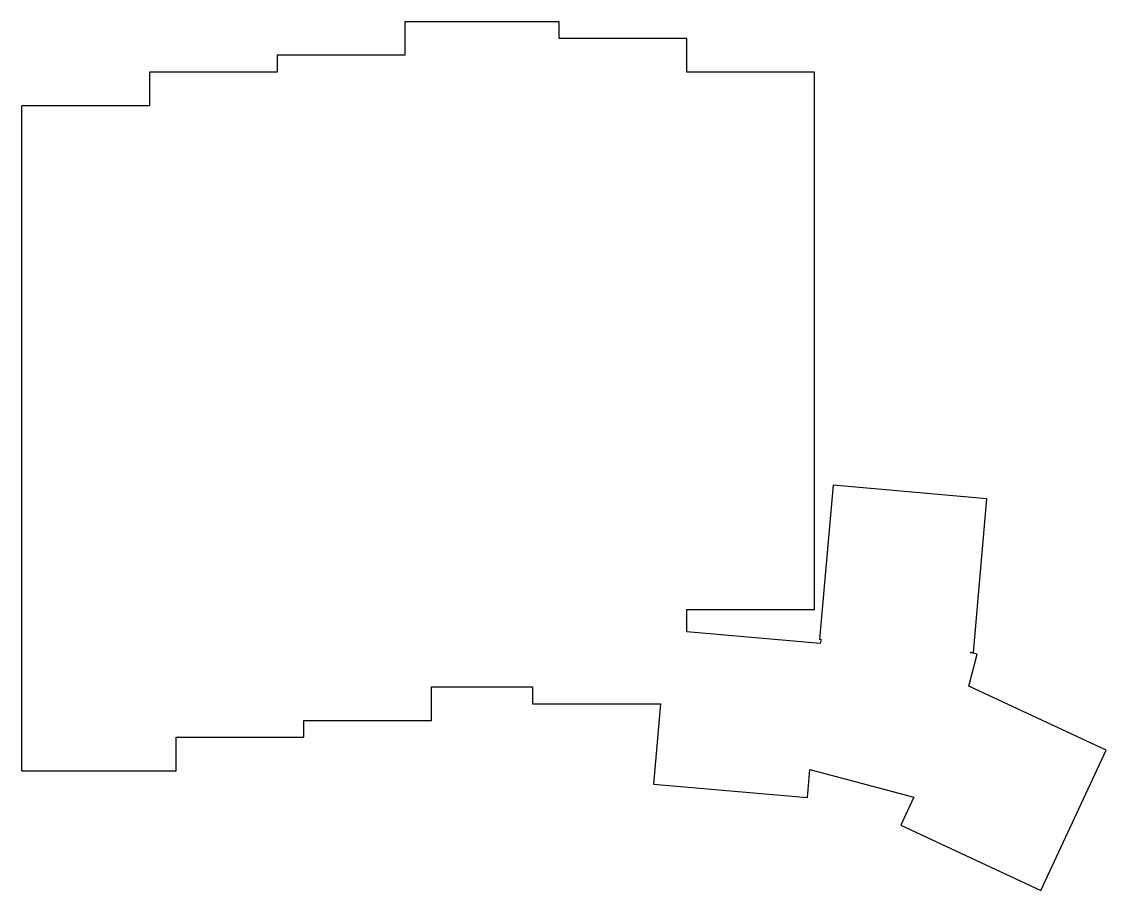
# Model space of a CAD drawing. Header units: millimetres. Extents: x 38 to 200, y -179 to -50.
import ezdxf

# ---------------------------------------------------------------- set-up
doc = ezdxf.new("R2010")
doc.units = ezdxf.units.MM

msp = doc.modelspace()

# ---------------------------------------------------------------- linework, layer by layer
for p, q in [((118.5, -50), (95.5, -50)), ((95.5, -50), (95.5, -55)), ((118.5, -52.5), (118.5, -50)), ((137.5, -52.5), (118.5, -52.5)), ((137.5, -57.5), (137.5, -52.5)), ((95.5, -55), (76.5, -55)), ((76.5, -55), (76.5, -57.5)), ((76.5, -57.5), (57.5, -57.5)), ((57.5, -57.5), (57.5, -62.5)), ((156.5, -57.5), (137.5, -57.5)), ((156.5, -137.5), (156.5, -57.5)), ((38.5, -161.5), (38.5, -62.5)), ((57.5, -62.5), (38.5, -62.5)), ((159.25, -118.99), (157.24, -141.9)), ((182.16, -120.99), (159.25, -118.99)), ((180.16, -143.9), (182.16, -120.99)), ((137.5, -140.8), (137.5, -137.5)), ((137.5, -137.5), (156.5, -137.5)), ((157.34, -142.54), (137.5, -140.8)), ((157.24, -141.9), (157.5, -141.92)), ((157.5, -141.92), (157.34, -142.54)), ((179.45, -148.88), (180.72, -144.14)), ((179.66, -143.86), (180.16, -143.9)), ((180.72, -144.14), (179.66, -143.86)), ((99.5, -154), (99.5, -149)), ((99.5, -149), (114.5, -149)), ((114.5, -149), (114.5, -151.5)), ((199.92, -158.42), (179.45, -148.88)), ((114.5, -151.5), (133.59, -151.5)), ((133.59, -151.5), (132.54, -163.45)), ((80.5, -156.5), (80.5, -154)), ((80.5, -154), (99.5, -154)), ((61.5, -161.5), (61.5, -156.5)), ((61.5, -156.5), (80.5, -156.5)), ((190.2, -179.27), (199.92, -158.42)), ((155.45, -165.46), (155.82, -161.28)), ((155.82, -161.28), (171.28, -165.42)), ((38.5, -161.5), (61.5, -161.5)), ((132.54, -163.45), (155.45, -165.46)), ((171.28, -165.42), (169.36, -169.55)), ((169.36, -169.55), (190.2, -179.27))]:
    msp.add_line(p, q)

doc.saveas('drawing.dxf')
